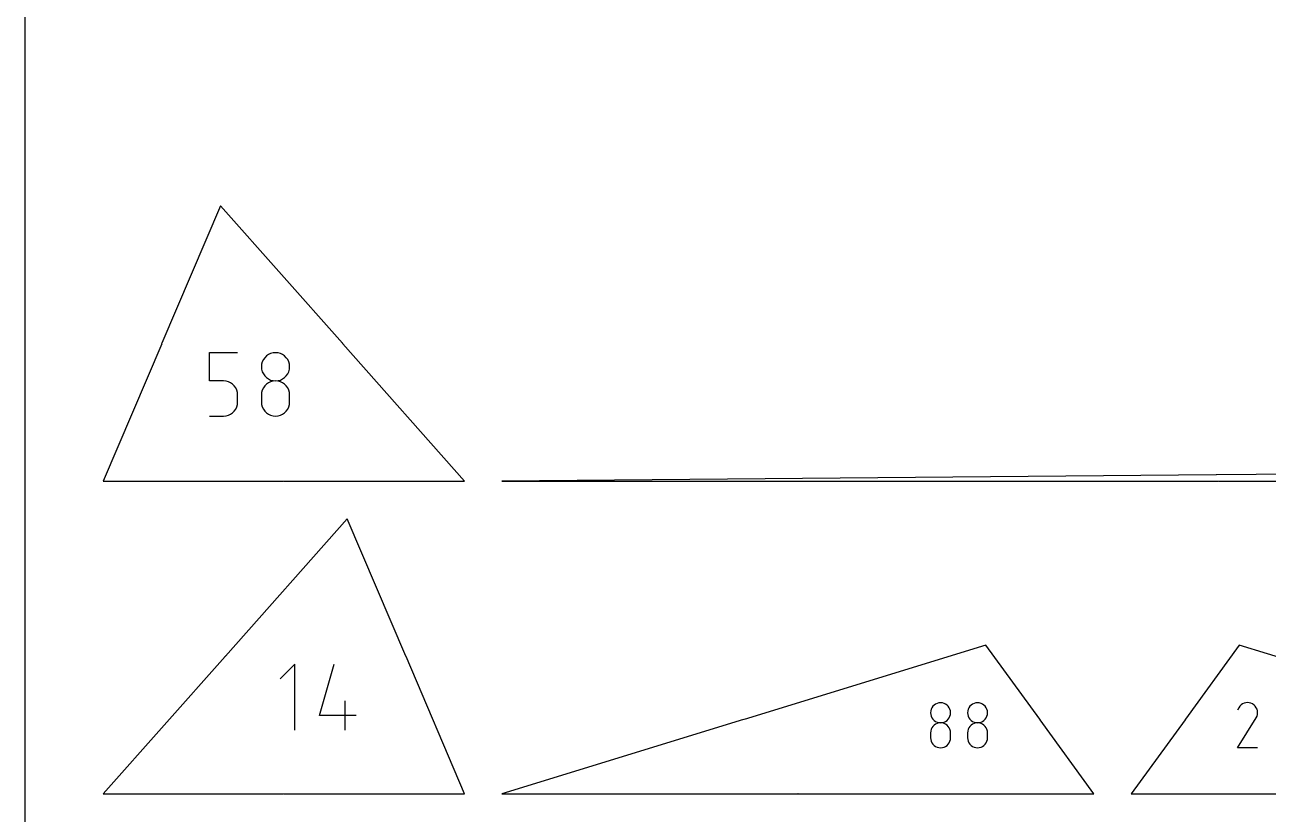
# Model space of a CAD drawing. Extents: x 0 to 200, y 0 to 297.
# Drawn here: x 0 to 105.9, y 81.3 to 148.5 of the extents above; entities that cross this region are included whole.
import ezdxf

# ---------------------------------------------------------------- set-up
doc = ezdxf.new("R2010")
doc.units = 0

msp = doc.modelspace()

# ---------------------------------------------------------------- linework, layer by layer
at = {"layer": 'annotation', "color": 1}
for p, q in [((11.663875, 121.32716), (11.656906, 121.332804)), ((11.660816, 121.341873), (11.660758, 121.341445)), ((11.660758, 121.341445), (11.660776, 121.341021)), ((11.660776, 121.341021), (11.660865, 121.340609)), ((11.660953, 121.342295), (11.660816, 121.341873)), ((11.660865, 121.340609), (11.661022, 121.340219)), ((11.661163, 121.342687), (11.660953, 121.342295)), ((11.660953, 121.342295), (11.660953, 121.342295)), ((11.661022, 121.340219), (11.661243, 121.339861)), ((11.661432, 121.343025), (11.661163, 121.342687)), ((11.661243, 121.339861), (11.661525, 121.339542)), ((11.66175, 121.343307), (11.661432, 121.343025)), ((11.661525, 121.339542), (11.661864, 121.339273)), ((11.662109, 121.343527), (11.66175, 121.343307)), ((11.661864, 121.339273), (11.662256, 121.339063)), ((11.662499, 121.343684), (11.662109, 121.343527)), ((11.662256, 121.339063), (11.66339, 121.338579)), ((11.662911, 121.343772), (11.662499, 121.343684)), ((11.663336, 121.343789), (11.662911, 121.343772)), ((11.667833, 121.330159), (11.663303, 121.33209)), ((11.663764, 121.34373), (11.663336, 121.343789)), ((11.66339, 121.338579), (11.66339, 121.338579)), ((11.66339, 121.338579), (11.663813, 121.338442)), ((11.664187, 121.343593), (11.663764, 121.34373)), ((11.663813, 121.338442), (11.664241, 121.338384)), ((11.666289, 121.332824), (11.663875, 121.32716)), ((11.667589, 121.342143), (11.664187, 121.343593)), ((11.664187, 121.343593), (11.664187, 121.343593)), ((11.664241, 121.338384), (11.664666, 121.338401)), ((11.664666, 121.338401), (11.665078, 121.33849)), ((11.665078, 121.33849), (11.665468, 121.338647)), ((11.665468, 121.338647), (11.665826, 121.338868)), ((11.665826, 121.338868), (11.666145, 121.339149)), ((11.666145, 121.339149), (11.666413, 121.339487)), ((11.666413, 121.339487), (11.666623, 121.339878)), ((11.666623, 121.339878), (11.667589, 121.342143)), ((11.668255, 121.3418), (11.667589, 121.342143)), ((11.668854, 121.341371), (11.668255, 121.3418)), ((11.669379, 121.340868), (11.668854, 121.341371)), ((11.669825, 121.340299), (11.669379, 121.340868)), ((11.670187, 121.339675), (11.669825, 121.340299)), ((11.670457, 121.339004), (11.670187, 121.339675)), ((11.670632, 121.338297), (11.670457, 121.339004)), ((11.670705, 121.337564), (11.670632, 121.338297)), ((11.67067, 121.336813), (11.670705, 121.337564)), ((11.67067, 121.336813), (11.67067, 121.336813)), ((11.671342, 121.334855), (11.673516, 121.339955)), ((27.049365, 121.337076), (27.051143, 121.335072)), ((27.051143, 121.335072), (27.051143, 121.335072)), ((27.051143, 121.335072), (27.051495, 121.334741)), ((27.051495, 121.334741), (27.051889, 121.334485)), ((27.051889, 121.334485), (27.052314, 121.334305)), ((27.052314, 121.334305), (27.05276, 121.3342)), ((27.05276, 121.3342), (27.053216, 121.334173)), ((27.053216, 121.334173), (27.053672, 121.334224)), ((27.053672, 121.334224), (27.054116, 121.334353)), ((27.054116, 121.334353), (27.054538, 121.334561)), ((27.054371, 121.341517), (27.058389, 121.345083)), ((27.056149, 121.339513), (27.054371, 121.341517)), ((27.054538, 121.334561), (27.054928, 121.334848)), ((27.054573, 121.328934), (27.058577, 121.324422)), ((27.054928, 121.334848), (27.055926, 121.335734)), ((27.055926, 121.335734), (27.056257, 121.336086)), ((27.055926, 121.335734), (27.055926, 121.335734)), ((27.056436, 121.339125), (27.056149, 121.339513)), ((27.056257, 121.336086), (27.056514, 121.33648)), ((27.056644, 121.338704), (27.056436, 121.339125)), ((27.056514, 121.33648), (27.056694, 121.336905)), ((27.056773, 121.33826), (27.056644, 121.338704)), ((27.056694, 121.336905), (27.056797, 121.33735)), ((27.056824, 121.337806), (27.056773, 121.33826)), ((27.056797, 121.33735), (27.056824, 121.337806)), ((27.057057, 121.329845), (27.057029, 121.329389)), ((27.057029, 121.329389), (27.057079, 121.328934)), ((27.057161, 121.330292), (27.057057, 121.329845)), ((27.057079, 121.328934), (27.057208, 121.32849)), ((27.057342, 121.330717), (27.057161, 121.330292)), ((27.057208, 121.32849), (27.057415, 121.328068)), ((27.057598, 121.331112), (27.057342, 121.330717)), ((27.057415, 121.328068), (27.057702, 121.32768)), ((27.05793, 121.331464), (27.057598, 121.331112)), ((27.057702, 121.32768), (27.057702, 121.32768)), ((27.057702, 121.32768), (27.058054, 121.327348)), ((27.060929, 121.334125), (27.05793, 121.331464)), ((27.05793, 121.331464), (27.05793, 121.331464)), ((27.058054, 121.327348), (27.058448, 121.327092)), ((27.058389, 121.345083), (27.061945, 121.341075)), ((27.058448, 121.327092), (27.058874, 121.326911)), ((27.058874, 121.326911), (27.05932, 121.326807)), ((27.05932, 121.326807), (27.059776, 121.326781)), ((27.059776, 121.326781), (27.060231, 121.326831)), ((27.060231, 121.326831), (27.060675, 121.326961)), ((27.060675, 121.326961), (27.061097, 121.327169)), ((27.061579, 121.334622), (27.060929, 121.334125)), ((27.062707, 121.332121), (27.060929, 121.334125)), ((27.061097, 121.327169), (27.061486, 121.327456)), ((27.061486, 121.327456), (27.062484, 121.328342)), ((27.06228, 121.335013), (27.061579, 121.334622)), ((27.06302, 121.335296), (27.06228, 121.335013)), ((27.062484, 121.328342), (27.062816, 121.328694)), ((27.062484, 121.328342), (27.062484, 121.328342)), ((27.062995, 121.331732), (27.062707, 121.332121)), ((27.062816, 121.328694), (27.063072, 121.329088)), ((27.063203, 121.331311), (27.062995, 121.331732)), ((27.063788, 121.33547), (27.06302, 121.335296)), ((27.063072, 121.329088), (27.063253, 121.329512)), ((27.063332, 121.330868), (27.063203, 121.331311)), ((27.063253, 121.329512), (27.063357, 121.329958)), ((27.063383, 121.330413), (27.063332, 121.330868)), ((27.063357, 121.329958), (27.063383, 121.330413)), ((27.064572, 121.335535), (27.063788, 121.33547)), ((27.065359, 121.33549), (27.064572, 121.335535)), ((27.066137, 121.335333), (27.065359, 121.33549)), ((27.066894, 121.335064), (27.066137, 121.335333)), ((27.067619, 121.334681), (27.066894, 121.335064)), ((27.067619, 121.334681), (27.067619, 121.334681)), ((15.717363, 118.149614), (15.717363, 120.55868)), ((15.717363, 120.55868), (18.119983, 120.55868)), ((20.223918, 119.77023), (20.168042, 119.567557)), ((20.312871, 119.957032), (20.223918, 119.77023)), ((20.431485, 120.124526), (20.312871, 119.957032)), ((20.576347, 120.269274), (20.431485, 120.124526)), ((20.744042, 120.387839), (20.576347, 120.269274)), ((20.931153, 120.476784), (20.744042, 120.387839)), ((21.134267, 120.532671), (20.931153, 120.476784)), ((21.349968, 120.552064), (21.134267, 120.532671)), ((21.565669, 120.532671), (21.349968, 120.552064)), ((21.349968, 120.552064), (21.349968, 120.552064)), ((21.768782, 120.476784), (21.565669, 120.532671)), ((21.955894, 120.387839), (21.768782, 120.476784)), ((22.123588, 120.269274), (21.955894, 120.387839)), ((22.26845, 120.124526), (22.123588, 120.269274)), ((22.387065, 119.957032), (22.26845, 120.124526)), ((22.476018, 119.77023), (22.387065, 119.957032)), ((22.531894, 119.567557), (22.476018, 119.77023)), ((20.168042, 119.567557), (20.148657, 119.352451)), ((20.148657, 119.352451), (20.148657, 119.352451)), ((20.148657, 119.352451), (20.168053, 119.136334)), ((20.168053, 119.136334), (20.223957, 118.932874)), ((20.223957, 118.932874), (20.312946, 118.745481)), ((20.312946, 118.745481), (20.431597, 118.577564)), ((22.268338, 118.577564), (22.386989, 118.745481)), ((22.386989, 118.745481), (22.475979, 118.932874)), ((22.475979, 118.932874), (22.531882, 119.136334)), ((22.531882, 119.136334), (22.551278, 119.352451)), ((22.551278, 119.352451), (22.531894, 119.567557)), ((22.551278, 119.352451), (22.551278, 119.352451)), ((16.918673, 118.149614), (15.717363, 118.149614)), ((17.134374, 118.130332), (16.918673, 118.149614)), ((17.337488, 118.074724), (17.134374, 118.130332)), ((17.524599, 117.986142), (17.337488, 118.074724)), ((17.692294, 117.86794), (17.524599, 117.986142)), ((17.837155, 117.723471), (17.692294, 117.86794)), ((17.95577, 117.556089), (17.837155, 117.723471)), ((18.044723, 117.369148), (17.95577, 117.556089)), ((20.312871, 117.553507), (20.223918, 117.366173)), ((20.431485, 117.721382), (20.312871, 117.553507)), ((20.576347, 117.866385), (20.431485, 117.721382)), ((20.431597, 118.577564), (20.576487, 118.432533)), ((20.744042, 117.985105), (20.576347, 117.866385)), ((20.576487, 118.432533), (20.744192, 118.313795)), ((20.931153, 118.07413), (20.744042, 117.985105)), ((20.744192, 118.313795), (20.93129, 118.224762)), ((21.134267, 118.130047), (20.931153, 118.07413)), ((20.93129, 118.224762), (21.134356, 118.168842)), ((21.349968, 118.149444), (21.134267, 118.130047)), ((21.134356, 118.168842), (21.349968, 118.149444)), ((21.349968, 118.149444), (21.565579, 118.168842)), ((21.565669, 118.130058), (21.349968, 118.149444)), ((21.349968, 118.149444), (21.349968, 118.149444)), ((21.349968, 118.149444), (21.349968, 118.149444)), ((21.565579, 118.168842), (21.768646, 118.224762)), ((21.768782, 118.074169), (21.565669, 118.130058)), ((21.768646, 118.224762), (21.955743, 118.313795)), ((21.955894, 117.985181), (21.768782, 118.074169)), ((21.955743, 118.313795), (22.123448, 118.432533)), ((22.123588, 117.866497), (21.955894, 117.985181)), ((22.123448, 118.432533), (22.268338, 118.577564)), ((22.26845, 117.721521), (22.123588, 117.866497)), ((22.387065, 117.553658), (22.26845, 117.721521)), ((22.476018, 117.36631), (22.387065, 117.553658)), ((18.100599, 117.166), (18.044723, 117.369148)), ((18.119983, 116.95), (18.100599, 117.166)), ((18.119983, 116.35155), (18.119983, 116.95)), ((18.119983, 116.95), (18.119983, 116.95)), ((20.168042, 117.162793), (20.148657, 116.946777)), ((20.148657, 116.946777), (20.148657, 116.348327)), ((20.223918, 117.366173), (20.168042, 117.162793)), ((22.531894, 117.162882), (22.476018, 117.36631)), ((22.551278, 116.946777), (22.531894, 117.162882)), ((22.551278, 116.348327), (22.551278, 116.946777)), ((22.551278, 116.946777), (22.551278, 116.946777)), ((17.524449, 115.313146), (17.692154, 115.43183)), ((17.692154, 115.43183), (17.837044, 115.576805)), ((17.837044, 115.576805), (17.955695, 115.744669)), ((17.955695, 115.744669), (18.044684, 115.932017)), ((18.044684, 115.932017), (18.100588, 116.135445)), ((18.100588, 116.135445), (18.119983, 116.35155)), ((20.148657, 116.348327), (20.148657, 116.348327)), ((20.148657, 116.348327), (20.168053, 116.132327)), ((20.168053, 116.132327), (20.223957, 115.929179)), ((20.223957, 115.929179), (20.312946, 115.742237)), ((20.312946, 115.742237), (20.431597, 115.574856)), ((20.431597, 115.574856), (20.576487, 115.430387)), ((20.576487, 115.430387), (20.744192, 115.312185)), ((21.955743, 115.312185), (22.123448, 115.430387)), ((22.123448, 115.430387), (22.268338, 115.574856)), ((22.268338, 115.574856), (22.386989, 115.742237)), ((22.386989, 115.742237), (22.475979, 115.929179)), ((22.475979, 115.929179), (22.531882, 116.132327)), ((22.531882, 116.132327), (22.551278, 116.348327)), ((15.717363, 115.148883), (16.918673, 115.148883)), ((16.918673, 115.148883), (17.134285, 115.168269)), ((16.918673, 115.148883), (16.918673, 115.148883)), ((17.134285, 115.168269), (17.337351, 115.224158)), ((17.337351, 115.224158), (17.524449, 115.313146)), ((20.744192, 115.312185), (20.93129, 115.223603)), ((20.93129, 115.223603), (21.134356, 115.167994)), ((21.134356, 115.167994), (21.349968, 115.148713)), ((21.349968, 115.148713), (21.565579, 115.167994)), ((21.349968, 115.148713), (21.349968, 115.148713)), ((21.565579, 115.167994), (21.768646, 115.223603)), ((21.768646, 115.223603), (21.955743, 115.312185)), ((101.477619, 110.166586), (101.472249, 110.166538)), ((101.477667, 110.161208), (101.474982, 110.161184)), ((101.475042, 110.154485), (101.477619, 110.166586)), ((101.482304, 110.162319), (101.482198, 110.161162)), ((101.482198, 110.161162), (101.482209, 110.16)), ((101.482209, 110.16), (101.482335, 110.158844)), ((101.482525, 110.163464), (101.482304, 110.162319)), ((101.482335, 110.158844), (101.482576, 110.157702)), ((101.482862, 110.164588), (101.482525, 110.163464)), ((101.482576, 110.157702), (101.482934, 110.156583)), ((101.483315, 110.165681), (101.482862, 110.164588)), ((101.482934, 110.156583), (101.483406, 110.155496)), ((101.483469, 110.165941), (101.483315, 110.165681)), ((101.483315, 110.165681), (101.483315, 110.165681)), ((101.483406, 110.155496), (101.483406, 110.155496)), ((101.483406, 110.155496), (101.483466, 110.155387)), ((101.483466, 110.155387), (101.483534, 110.155283)), ((101.483661, 110.166164), (101.483469, 110.165941)), ((101.483534, 110.155283), (101.483609, 110.155184)), ((101.483609, 110.155184), (101.48369, 110.155091)), ((101.483886, 110.166346), (101.483661, 110.166164)), ((101.48369, 110.155091), (101.483779, 110.155005)), ((101.483779, 110.155005), (101.483874, 110.154925)), ((101.483874, 110.154925), (101.483975, 110.154851)), ((101.484136, 110.166486), (101.483886, 110.166346)), ((101.483975, 110.154851), (101.484082, 110.154785)), ((101.484082, 110.154785), (101.484195, 110.154726)), ((101.484406, 110.166582), (101.484136, 110.166486)), ((101.484195, 110.154726), (101.484195, 110.154726)), ((101.484195, 110.154726), (101.484477, 110.154624)), ((101.484689, 110.166631), (101.484406, 110.166582)), ((101.484477, 110.154624), (101.484765, 110.154574)), ((101.484979, 110.166631), (101.484689, 110.166631)), ((101.484765, 110.154574), (101.485053, 110.154575)), ((101.485269, 110.166579), (101.484979, 110.166631)), ((101.485053, 110.154575), (101.485336, 110.154625)), ((101.485553, 110.166475), (101.485269, 110.166579)), ((101.485336, 110.154625), (101.485605, 110.154721)), ((101.485662, 110.166419), (101.485553, 110.166475)), ((101.485553, 110.166475), (101.485553, 110.166475)), ((101.485605, 110.154721), (101.485856, 110.154861)), ((101.485766, 110.166354), (101.485662, 110.166419)), ((101.485866, 110.166282), (101.485766, 110.166354)), ((101.485856, 110.154861), (101.48608, 110.155043)), ((101.485961, 110.166202), (101.485866, 110.166282)), ((101.486049, 110.166115), (101.485961, 110.166202)), ((101.486131, 110.166022), (101.486049, 110.166115)), ((101.48608, 110.155043), (101.486272, 110.155265)), ((101.486207, 110.165923), (101.486131, 110.166022)), ((101.486275, 110.165818), (101.486207, 110.165923)), ((101.486272, 110.155265), (101.486426, 110.155524)), ((101.486335, 110.165708), (101.486275, 110.165818)), ((101.48681, 110.164622), (101.486335, 110.165708)), ((101.486335, 110.165708), (101.486335, 110.165708)), ((101.486426, 110.155524), (101.486881, 110.156617)), ((101.486426, 110.155524), (101.486426, 110.155524)), ((101.487169, 110.163503), (101.48681, 110.164622)), ((101.486881, 110.156617), (101.48722, 110.157741)), ((101.487412, 110.162361), (101.487169, 110.163503)), ((101.48722, 110.157741), (101.487443, 110.158886)), ((101.487538, 110.161205), (101.487412, 110.162361)), ((101.487443, 110.158886), (101.487549, 110.160043)), ((101.487549, 110.160043), (101.487538, 110.161205)), ((22.054786, 109.618987), (22.06094, 109.618987)), ((22.056631, 109.621451), (22.056631, 109.616528)), ((22.06094, 109.618987), (22.058482, 109.610367)), ((22.067561, 109.621451), (22.065097, 109.610367)), ((22.065097, 109.615303), (22.067561, 109.615303)), ((22.065097, 109.610367), (22.070026, 109.610367)), ((101.687924, 109.617658), (101.687808, 109.616501)), ((101.687808, 109.616501), (101.687808, 109.61534)), ((101.687808, 109.61534), (101.687924, 109.614183)), ((101.688157, 109.618801), (101.687924, 109.617658)), ((101.687924, 109.614183), (101.688157, 109.613039)), ((101.688506, 109.619922), (101.688157, 109.618801)), ((101.688157, 109.613039), (101.688506, 109.611917)), ((101.688971, 109.621011), (101.688506, 109.619922)), ((101.688506, 109.611917), (101.688971, 109.610826)), ((101.689127, 109.621268), (101.688971, 109.621011)), ((101.688971, 109.621011), (101.688971, 109.621011)), ((101.688971, 109.610826), (101.688971, 109.610826)), ((101.688971, 109.610826), (101.68903, 109.610716)), ((101.68903, 109.610716), (101.689097, 109.61061)), ((101.689097, 109.61061), (101.689172, 109.61051)), ((101.689321, 109.621489), (101.689127, 109.621268)), ((101.689172, 109.61051), (101.689253, 109.610416)), ((101.689253, 109.610416), (101.689341, 109.610329)), ((101.689547, 109.621668), (101.689321, 109.621489)), ((101.689341, 109.610329), (101.689435, 109.610248)), ((101.689435, 109.610248), (101.689534, 109.610175)), ((101.689534, 109.610175), (101.689638, 109.610109)), ((101.689799, 109.621806), (101.689547, 109.621668)), ((101.689638, 109.610109), (101.689746, 109.610052)), ((101.689746, 109.610052), (101.689746, 109.610052)), ((101.689746, 109.610052), (101.690029, 109.609945)), ((101.690069, 109.6219), (101.689799, 109.621806)), ((101.690029, 109.609945), (101.690318, 109.609891)), ((101.690352, 109.621947), (101.690069, 109.6219)), ((101.690318, 109.609891), (101.690608, 109.609889)), ((101.690641, 109.621945), (101.690352, 109.621947)), ((101.690608, 109.609889), (101.690892, 109.609935)), ((101.690928, 109.621893), (101.690641, 109.621945)), ((101.690892, 109.609935), (101.691163, 109.610028)), ((101.691209, 109.621788), (101.690928, 109.621893)), ((101.691163, 109.610028), (101.691414, 109.610166)), ((101.691209, 109.621788), (101.691209, 109.621788)), ((101.691321, 109.621729), (101.691209, 109.621788)), ((101.691428, 109.621661), (101.691321, 109.621729)), ((101.691414, 109.610166), (101.691641, 109.610346)), ((101.691528, 109.621587), (101.691428, 109.621661)), ((101.691623, 109.621506), (101.691528, 109.621587)), ((101.69171, 109.621419), (101.691623, 109.621506)), ((101.691641, 109.610346), (101.691835, 109.610567)), ((101.691791, 109.621325), (101.69171, 109.621419)), ((101.691865, 109.621226), (101.691791, 109.621325)), ((101.691835, 109.610567), (101.691991, 109.610827)), ((101.691932, 109.621121), (101.691865, 109.621226)), ((101.691991, 109.621011), (101.691932, 109.621121)), ((101.692454, 109.61992), (101.691991, 109.621011)), ((101.691991, 109.621011), (101.691991, 109.621011)), ((101.691991, 109.610827), (101.692454, 109.611915)), ((101.691991, 109.610827), (101.691991, 109.610827)), ((101.692801, 109.618798), (101.692454, 109.61992)), ((101.692454, 109.611915), (101.692801, 109.613036)), ((101.693032, 109.617654), (101.692801, 109.618798)), ((101.692801, 109.613036), (101.693032, 109.614178)), ((101.693148, 109.616497), (101.693032, 109.617654)), ((101.693032, 109.614178), (101.693148, 109.615335)), ((101.693148, 109.615335), (101.693148, 109.616497)), ((101.700364, 109.621948), (101.697679, 109.60987)), ((101.697679, 109.615248), (101.700364, 109.615248)), ((101.697679, 109.60987), (101.703049, 109.60987)), ((17.059873, 94.698356), (17.056316, 94.694347)), ((17.067111, 94.688352), (17.059873, 94.698356)), ((17.063888, 94.694794), (17.06211, 94.692789)), ((17.06643, 94.705746), (17.062873, 94.701737)), ((17.073668, 94.695742), (17.06643, 94.705746)), ((17.070445, 94.702184), (17.068667, 94.70018)), ((32.452383, 94.697198), (32.465842, 94.702936)), ((32.457083, 94.686172), (32.454535, 94.69215)), ((32.454535, 94.69215), (32.465782, 94.690417)), ((32.465842, 94.702936), (32.461573, 94.704652)), ((32.466668, 94.696849), (32.465748, 94.696921)), ((32.465782, 94.690417), (32.465782, 94.690417)), ((32.465782, 94.690417), (32.465793, 94.690414)), ((32.465793, 94.690414), (32.465804, 94.690412)), ((32.465804, 94.690412), (32.465815, 94.690409)), ((32.465815, 94.690409), (32.465826, 94.690407)), ((32.465826, 94.690407), (32.465837, 94.690405)), ((32.465837, 94.690405), (32.465849, 94.690403)), ((32.465849, 94.690403), (32.465861, 94.690401)), ((32.465861, 94.690401), (32.465873, 94.6904)), ((32.465873, 94.6904), (32.465886, 94.690399)), ((32.465886, 94.690399), (32.465886, 94.690399)), ((32.465886, 94.690399), (32.466473, 94.69038)), ((32.466473, 94.69038), (32.467038, 94.690463)), ((32.467243, 94.696726), (32.466668, 94.696849)), ((32.467038, 94.690463), (32.467569, 94.690641)), ((32.467771, 94.69651), (32.467243, 94.696726)), ((32.467569, 94.690641), (32.468058, 94.690904)), ((32.468245, 94.69621), (32.467771, 94.69651)), ((32.468058, 94.690904), (32.468495, 94.691246)), ((32.468656, 94.695837), (32.468245, 94.69621)), ((32.468495, 94.691246), (32.468868, 94.691657)), ((32.468998, 94.695401), (32.468656, 94.695837)), ((32.468868, 94.691657), (32.469169, 94.692131)), ((32.469262, 94.694912), (32.468998, 94.695401)), ((32.469169, 94.692131), (32.469387, 94.692657)), ((32.469441, 94.694381), (32.469262, 94.694912)), ((32.469387, 94.692657), (32.469511, 94.693229)), ((32.469527, 94.693816), (32.469441, 94.694381)), ((32.469511, 94.693229), (32.469527, 94.693816)), ((32.469511, 94.693229), (32.469511, 94.693229)), ((23.003252, 94.019896), (21.755886, 92.772178)), ((23.003252, 88.409037), (23.003252, 94.019896)), ((25.107148, 89.656403), (26.351347, 94.019896)), ((27.288719, 88.409037), (27.288719, 90.900954)), ((77.151412, 90.046555), (77.137641, 89.893736)), ((77.191108, 90.19054), (77.151412, 90.046555)), ((77.254303, 90.32325), (77.191108, 90.19054)), ((77.338571, 90.442243), (77.254303, 90.32325)), ((77.441485, 90.545077), (77.338571, 90.442243)), ((77.560621, 90.629309), (77.441485, 90.545077)), ((77.69355, 90.692498), (77.560621, 90.629309)), ((77.837849, 90.732203), (77.69355, 90.692498)), ((77.99109, 90.74598), (77.837849, 90.732203)), ((78.144331, 90.732203), (77.99109, 90.74598)), ((77.99109, 90.74598), (77.99109, 90.74598)), ((78.288629, 90.692498), (78.144331, 90.732203)), ((78.421559, 90.629309), (78.288629, 90.692498)), ((78.540694, 90.545077), (78.421559, 90.629309)), ((78.643609, 90.442243), (78.540694, 90.545077)), ((78.727877, 90.32325), (78.643609, 90.442243)), ((78.791072, 90.19054), (78.727877, 90.32325)), ((78.830768, 90.046555), (78.791072, 90.19054)), ((78.844539, 89.893736), (78.830768, 90.046555)), ((80.299544, 90.046555), (80.285773, 89.893736)), ((80.339241, 90.19054), (80.299544, 90.046555)), ((80.402435, 90.32325), (80.339241, 90.19054)), ((80.486703, 90.442243), (80.402435, 90.32325)), ((80.589618, 90.545077), (80.486703, 90.442243)), ((80.708753, 90.629309), (80.589618, 90.545077)), ((80.841683, 90.692498), (80.708753, 90.629309)), ((80.985981, 90.732203), (80.841683, 90.692498)), ((81.139222, 90.74598), (80.985981, 90.732203)), ((81.292463, 90.732203), (81.139222, 90.74598)), ((81.139222, 90.74598), (81.139222, 90.74598)), ((81.436762, 90.692498), (81.292463, 90.732203)), ((81.569691, 90.629309), (81.436762, 90.692498)), ((81.688827, 90.545077), (81.569691, 90.629309)), ((81.791741, 90.442243), (81.688827, 90.545077)), ((81.876009, 90.32325), (81.791741, 90.442243)), ((81.939204, 90.19054), (81.876009, 90.32325)), ((81.9789, 90.046555), (81.939204, 90.19054)), ((81.992671, 89.893736), (81.9789, 90.046555)), ((103.400331, 90.324145), (103.28819, 90.109029)), ((103.489323, 90.450338), (103.400331, 90.324145)), ((103.596094, 90.555679), (103.489323, 90.450338)), ((103.717396, 90.639326), (103.596094, 90.555679)), ((103.849982, 90.700434), (103.717396, 90.639326)), ((103.990605, 90.738161), (103.849982, 90.700434)), ((104.136017, 90.751663), (103.990605, 90.738161)), ((104.282972, 90.740095), (104.136017, 90.751663)), ((104.428222, 90.702615), (104.282972, 90.740095)), ((104.568519, 90.638379), (104.428222, 90.702615)), ((104.694, 90.549275), (104.568519, 90.638379)), ((104.568519, 90.638379), (104.568519, 90.638379)), ((104.798915, 90.442352), (104.694, 90.549275)), ((104.882333, 90.320885), (104.798915, 90.442352)), ((104.94332, 90.188152), (104.882333, 90.320885)), ((104.980942, 90.04743), (104.94332, 90.188152)), ((104.994268, 89.901996), (104.980942, 90.04743)), ((28.222571, 89.656403), (25.107148, 89.656403)), ((61.229091, 89.316842), (61.229024, 89.316386)), ((61.229024, 89.316386), (61.229038, 89.315917)), ((61.229038, 89.315917), (61.229137, 89.315446)), ((61.229234, 89.317277), (61.229091, 89.316842)), ((61.229137, 89.315446), (61.229137, 89.315446)), ((61.229137, 89.315446), (61.22932, 89.314998)), ((61.229448, 89.317681), (61.229234, 89.317277)), ((61.22932, 89.314998), (61.229573, 89.314601)), ((61.229728, 89.318043), (61.229448, 89.317681)), ((61.229573, 89.314601), (61.229885, 89.31426)), ((61.230068, 89.318355), (61.229728, 89.318043)), ((61.229885, 89.31426), (61.230248, 89.31398)), ((61.230464, 89.318608), (61.230068, 89.318355)), ((61.230248, 89.31398), (61.230652, 89.313766)), ((61.230911, 89.318791), (61.230464, 89.318608)), ((61.230667, 89.311719), (61.2306, 89.311262)), ((61.2306, 89.311262), (61.230614, 89.310791)), ((61.230614, 89.310791), (61.230715, 89.310318)), ((61.230652, 89.313766), (61.231088, 89.313622)), ((61.23081, 89.312155), (61.230667, 89.311719)), ((61.230715, 89.310318), (61.231107, 89.309043)), ((61.231023, 89.312559), (61.23081, 89.312155)), ((61.231384, 89.318891), (61.230911, 89.318791)), ((61.230911, 89.318791), (61.230911, 89.318791)), ((61.231303, 89.312922), (61.231023, 89.312559)), ((61.231088, 89.313622), (61.231545, 89.313555)), ((61.231107, 89.309043), (61.231107, 89.309043)), ((61.231107, 89.309043), (61.23129, 89.308595)), ((61.23129, 89.308595), (61.231542, 89.308199)), ((61.231643, 89.313234), (61.231303, 89.312922)), ((61.231854, 89.318905), (61.231384, 89.318891)), ((61.231542, 89.308199), (61.231854, 89.307858)), ((61.231545, 89.313555), (61.232014, 89.313569)), ((61.23204, 89.313487), (61.231643, 89.313234)), ((61.232311, 89.318838), (61.231854, 89.318905)), ((61.231854, 89.307858), (61.232217, 89.307579)), ((61.232014, 89.313569), (61.232487, 89.313669)), ((61.232487, 89.313669), (61.23204, 89.313487)), ((61.232217, 89.307579), (61.232621, 89.307367)), ((61.232746, 89.318695), (61.232311, 89.318838)), ((61.232487, 89.313669), (61.232934, 89.313852)), ((61.232959, 89.313769), (61.232487, 89.313669)), ((61.232487, 89.313669), (61.232487, 89.313669)), ((61.232487, 89.313669), (61.232487, 89.313669)), ((61.232621, 89.307367), (61.233056, 89.307225)), ((61.233149, 89.318481), (61.232746, 89.318695)), ((61.232934, 89.313852), (61.23333, 89.314104)), ((61.233429, 89.313783), (61.232959, 89.313769)), ((61.233056, 89.307225), (61.233513, 89.307158)), ((61.233512, 89.318202), (61.233149, 89.318481)), ((61.23333, 89.314104), (61.23367, 89.314417)), ((61.233886, 89.313716), (61.233429, 89.313783)), ((61.233824, 89.317862), (61.233512, 89.318202)), ((61.233513, 89.307158), (61.233982, 89.307173)), ((61.23367, 89.314417), (61.23395, 89.31478)), ((61.234076, 89.317467), (61.233824, 89.317862)), ((61.234321, 89.313573), (61.233886, 89.313716)), ((61.23395, 89.31478), (61.234163, 89.315184)), ((61.233982, 89.307173), (61.234454, 89.307273)), ((61.234259, 89.317021), (61.234076, 89.317467)), ((61.234163, 89.315184), (61.234306, 89.31562)), ((61.234259, 89.317021), (61.234259, 89.317021)), ((61.234359, 89.316548), (61.234259, 89.317021)), ((61.234306, 89.31562), (61.234373, 89.316077)), ((61.234725, 89.313359), (61.234321, 89.313573)), ((61.234373, 89.316077), (61.234359, 89.316548)), ((61.234454, 89.307273), (61.234901, 89.307456)), ((61.234454, 89.307273), (61.234454, 89.307273)), ((61.235088, 89.313079), (61.234725, 89.313359)), ((61.234901, 89.307456), (61.235297, 89.307707)), ((61.2354, 89.312738), (61.235088, 89.313079)), ((61.235297, 89.307707), (61.235638, 89.308019)), ((61.235653, 89.312341), (61.2354, 89.312738)), ((61.235638, 89.308019), (61.235918, 89.308381)), ((61.235836, 89.311893), (61.235653, 89.312341)), ((61.236228, 89.310618), (61.235836, 89.311893)), ((61.235836, 89.311893), (61.235836, 89.311893)), ((61.235918, 89.308381), (61.236132, 89.308784)), ((61.236132, 89.308784), (61.236275, 89.309218)), ((61.236328, 89.310145), (61.236228, 89.310618)), ((61.236275, 89.309218), (61.236342, 89.309675)), ((61.236342, 89.309675), (61.236328, 89.310145)), ((61.239173, 89.318175), (61.239123, 89.317384)), ((61.239123, 89.317384), (61.239188, 89.316584)), ((61.239332, 89.318947), (61.239173, 89.318175)), ((61.239188, 89.316584), (61.239371, 89.315787)), ((61.239597, 89.319687), (61.239332, 89.318947)), ((61.241932, 89.316575), (61.239371, 89.315787)), ((61.239371, 89.315787), (61.24055, 89.311955)), ((61.239965, 89.320384), (61.239597, 89.319687)), ((61.24043, 89.321027), (61.239965, 89.320384)), ((61.240989, 89.321605), (61.24043, 89.321027)), ((61.24055, 89.311955), (61.24055, 89.311955)), ((61.24055, 89.311955), (61.240733, 89.311507)), ((61.240733, 89.311507), (61.240986, 89.31111)), ((61.240986, 89.31111), (61.241298, 89.310769)), ((61.241638, 89.322105), (61.240989, 89.321605)), ((61.241298, 89.310769), (61.241661, 89.310489)), ((61.241461, 89.307851), (61.247227, 89.309625)), ((61.241638, 89.322105), (61.241638, 89.322105)), ((61.241661, 89.310489), (61.242065, 89.310275)), ((61.242405, 89.316676), (61.241932, 89.316575)), ((61.242065, 89.310275), (61.2425, 89.310132)), ((61.242875, 89.31669), (61.242405, 89.316676)), ((61.2425, 89.310132), (61.242957, 89.310065)), ((61.243332, 89.316624), (61.242875, 89.31669)), ((61.242957, 89.310065), (61.243427, 89.310079)), ((61.243767, 89.316482), (61.243332, 89.316624)), ((61.243427, 89.310079), (61.243899, 89.310179)), ((61.24417, 89.316269), (61.243767, 89.316482)), ((61.243899, 89.310179), (61.244347, 89.310362)), ((61.243899, 89.310179), (61.243899, 89.310179)), ((61.244532, 89.31599), (61.24417, 89.316269)), ((61.244347, 89.310362), (61.244744, 89.310614)), ((61.244844, 89.31565), (61.244532, 89.31599)), ((61.244744, 89.310614), (61.245084, 89.310927)), ((61.245096, 89.315253), (61.244844, 89.31565)), ((61.245084, 89.310927), (61.245364, 89.31129)), ((61.245279, 89.314806), (61.245096, 89.315253)), ((61.245671, 89.31353), (61.245279, 89.314806)), ((61.245279, 89.314806), (61.245279, 89.314806)), ((61.245364, 89.31129), (61.245577, 89.311694)), ((61.245577, 89.311694), (61.24572, 89.312129)), ((61.245772, 89.313057), (61.245671, 89.31353)), ((61.24572, 89.312129), (61.245786, 89.312587)), ((61.245786, 89.312587), (61.245772, 89.313057)), ((77.137641, 89.893736), (77.137641, 89.893736)), ((77.137641, 89.893736), (77.15142, 89.7402)), ((77.15142, 89.7402), (77.191136, 89.595656)), ((77.191136, 89.595656), (77.254357, 89.462526)), ((77.254357, 89.462526), (77.33865, 89.343233)), ((77.33865, 89.343233), (77.441585, 89.240197)), ((77.441585, 89.240197), (77.560728, 89.155843)), ((77.69355, 88.985577), (77.560621, 88.922331)), ((77.560728, 89.155843), (77.693648, 89.09259)), ((77.837849, 89.025302), (77.69355, 88.985577)), ((77.693648, 89.09259), (77.837912, 89.052863)), ((77.99109, 89.039082), (77.837849, 89.025302)), ((77.837912, 89.052863), (77.99109, 89.039082)), ((77.99109, 89.039082), (78.144267, 89.052863)), ((78.144331, 89.02531), (77.99109, 89.039082)), ((77.99109, 89.039082), (77.99109, 89.039082)), ((77.99109, 89.039082), (77.99109, 89.039082)), ((78.144267, 89.052863), (78.288532, 89.09259)), ((78.288629, 88.985604), (78.144331, 89.02531)), ((78.288532, 89.09259), (78.421452, 89.155843)), ((78.421559, 88.922384), (78.288629, 88.985604)), ((78.421452, 89.155843), (78.540595, 89.240197)), ((78.540595, 89.240197), (78.643529, 89.343233)), ((78.643529, 89.343233), (78.727823, 89.462526)), ((78.727823, 89.462526), (78.791044, 89.595656)), ((78.791044, 89.595656), (78.83076, 89.7402)), ((78.83076, 89.7402), (78.844539, 89.893736)), ((78.844539, 89.893736), (78.844539, 89.893736)), ((80.285773, 89.893736), (80.285773, 89.893736)), ((80.285773, 89.893736), (80.299552, 89.7402)), ((80.299552, 89.7402), (80.339268, 89.595656)), ((80.339268, 89.595656), (80.402489, 89.462526)), ((80.402489, 89.462526), (80.486783, 89.343233)), ((80.486783, 89.343233), (80.589717, 89.240197)), ((80.589717, 89.240197), (80.70886, 89.155843)), ((80.841683, 88.985577), (80.708753, 88.922331)), ((80.70886, 89.155843), (80.84178, 89.09259)), ((80.985981, 89.025302), (80.841683, 88.985577)), ((80.84178, 89.09259), (80.986045, 89.052863)), ((81.139222, 89.039082), (80.985981, 89.025302)), ((80.986045, 89.052863), (81.139222, 89.039082)), ((81.139222, 89.039082), (81.2924, 89.052863)), ((81.292463, 89.02531), (81.139222, 89.039082)), ((81.139222, 89.039082), (81.139222, 89.039082)), ((81.139222, 89.039082), (81.139222, 89.039082)), ((81.2924, 89.052863), (81.436664, 89.09259)), ((81.436762, 88.985604), (81.292463, 89.02531)), ((81.436664, 89.09259), (81.569584, 89.155843)), ((81.569691, 88.922384), (81.436762, 88.985604)), ((81.569584, 89.155843), (81.688727, 89.240197)), ((81.688727, 89.240197), (81.791662, 89.343233)), ((81.791662, 89.343233), (81.875955, 89.462526)), ((81.875955, 89.462526), (81.939176, 89.595656)), ((81.939176, 89.595656), (81.978892, 89.7402)), ((81.978892, 89.7402), (81.992671, 89.893736)), ((81.992671, 89.893736), (81.992671, 89.893736)), ((86.437396, 89.317113), (86.438971, 89.314946)), ((86.438971, 89.314946), (86.438971, 89.314946)), ((86.438971, 89.314946), (86.439288, 89.314582)), ((86.439288, 89.314582), (86.439655, 89.314289)), ((86.439655, 89.314289), (86.440061, 89.314068)), ((86.440061, 89.314068), (86.440495, 89.313921)), ((86.440495, 89.313921), (86.440947, 89.31385)), ((86.440947, 89.31385), (86.441405, 89.313855)), ((86.441405, 89.313855), (86.44186, 89.31394)), ((86.44186, 89.31394), (86.4423, 89.314106)), ((86.4423, 89.314106), (86.442715, 89.314355)), ((86.442715, 89.314355), (86.443795, 89.315139)), ((86.44281, 89.321046), (86.447157, 89.324204)), ((86.444385, 89.318879), (86.44281, 89.321046)), ((86.443204, 89.309118), (86.444779, 89.306951)), ((86.443795, 89.315139), (86.444159, 89.315457)), ((86.443795, 89.315139), (86.443795, 89.315139)), ((86.444159, 89.315457), (86.444452, 89.315824)), ((86.444633, 89.318464), (86.444385, 89.318879)), ((86.444452, 89.315824), (86.444673, 89.31623)), ((86.444799, 89.318025), (86.444633, 89.318464)), ((86.444673, 89.31623), (86.44482, 89.316663)), ((86.444779, 89.306951), (86.444779, 89.306951)), ((86.444779, 89.306951), (86.445096, 89.306587)), ((86.444884, 89.317571), (86.444799, 89.318025)), ((86.44482, 89.316663), (86.44489, 89.317114)), ((86.44489, 89.317114), (86.444884, 89.317571)), ((86.445096, 89.306587), (86.445463, 89.306294)), ((86.445463, 89.306294), (86.445869, 89.306073)), ((86.445869, 89.306073), (86.446303, 89.305926)), ((86.446303, 89.305926), (86.446755, 89.305855)), ((86.446755, 89.305855), (86.447213, 89.30586)), ((86.447157, 89.324204), (86.450306, 89.319869)), ((86.447213, 89.30586), (86.447668, 89.305946)), ((86.447668, 89.305946), (86.448108, 89.306111)), ((86.448108, 89.306111), (86.448523, 89.30636)), ((86.448523, 89.30636), (86.449603, 89.307144)), ((86.448618, 89.313051), (86.452965, 89.316209)), ((86.450193, 89.310884), (86.448618, 89.313051)), ((86.449603, 89.307144), (86.449967, 89.307462)), ((86.449603, 89.307144), (86.449603, 89.307144)), ((86.449967, 89.307462), (86.450261, 89.307829)), ((86.450441, 89.310469), (86.450193, 89.310884)), ((86.450261, 89.307829), (86.450481, 89.308235)), ((86.450607, 89.31003), (86.450441, 89.310469)), ((86.450481, 89.308235), (86.450628, 89.308668)), ((86.450692, 89.309576), (86.450607, 89.31003)), ((86.450628, 89.308668), (86.450699, 89.309119)), ((86.450699, 89.309119), (86.450692, 89.309576)), ((86.452965, 89.316209), (86.456114, 89.311874)), ((98.833735, 89.306584), (98.821896, 89.315185)), ((98.821896, 89.315185), (98.822616, 89.310641)), ((98.826441, 89.320656), (98.826434, 89.3201)), ((98.826434, 89.3201), (98.82652, 89.319553)), ((98.826544, 89.321207), (98.826441, 89.320656)), ((98.82652, 89.319553), (98.826698, 89.319027)), ((98.826745, 89.32174), (98.826544, 89.321207)), ((98.826698, 89.319027), (98.826966, 89.318536)), ((98.827045, 89.322243), (98.826745, 89.32174)), ((98.826966, 89.318536), (98.82732, 89.318091)), ((98.82743, 89.322684), (98.827045, 89.322243)), ((98.827045, 89.322243), (98.827045, 89.322243)), ((98.82732, 89.318091), (98.82776, 89.317707)), ((98.827876, 89.32304), (98.82743, 89.322684)), ((98.82776, 89.317707), (98.82776, 89.317707)), ((98.82776, 89.317707), (98.828264, 89.317406)), ((98.828368, 89.323308), (98.827876, 89.32304)), ((98.828264, 89.317406), (98.828798, 89.317205)), ((98.828894, 89.323487), (98.828368, 89.323308)), ((98.828798, 89.317205), (98.82935, 89.317101)), ((98.829441, 89.323573), (98.828894, 89.323487)), ((98.82935, 89.317101), (98.829906, 89.317094)), ((98.829996, 89.323567), (98.829441, 89.323573)), ((98.829906, 89.317094), (98.830454, 89.317181)), ((98.830546, 89.323464), (98.829996, 89.323567)), ((98.830454, 89.317181), (98.83098, 89.317359)), ((98.831079, 89.323264), (98.830546, 89.323464)), ((98.83098, 89.317359), (98.831473, 89.317627)), ((98.83158, 89.322965), (98.831079, 89.323264)), ((98.831473, 89.317627), (98.831918, 89.317982)), ((98.83158, 89.322965), (98.83158, 89.322965)), ((98.832022, 89.322579), (98.83158, 89.322965)), ((98.831699, 89.316836), (98.831693, 89.31628)), ((98.831693, 89.31628), (98.83178, 89.315733)), ((98.831802, 89.317387), (98.831699, 89.316836)), ((98.83178, 89.315733), (98.831958, 89.315206)), ((98.832003, 89.31792), (98.831802, 89.317387)), ((98.831918, 89.317982), (98.832303, 89.318423)), ((98.831958, 89.315206), (98.832227, 89.314714)), ((98.832303, 89.318423), (98.832003, 89.31792)), ((98.832379, 89.322133), (98.832022, 89.322579)), ((98.832227, 89.314714), (98.832583, 89.314268)), ((98.832303, 89.318423), (98.832603, 89.318926)), ((98.832688, 89.318864), (98.832303, 89.318423)), ((98.832303, 89.318423), (98.832303, 89.318423)), ((98.832303, 89.318423), (98.832303, 89.318423)), ((98.832647, 89.32164), (98.832379, 89.322133)), ((98.832583, 89.314268), (98.833025, 89.313882)), ((98.832603, 89.318926), (98.832804, 89.319459)), ((98.832826, 89.321114), (98.832647, 89.32164)), ((98.833134, 89.31922), (98.832688, 89.318864)), ((98.832804, 89.319459), (98.832907, 89.32001)), ((98.832913, 89.320566), (98.832826, 89.321114)), ((98.832907, 89.32001), (98.832913, 89.320566)), ((98.833025, 89.313882), (98.834335, 89.312931)), ((98.833626, 89.319488), (98.833134, 89.31922)), ((98.834152, 89.319666), (98.833626, 89.319488)), ((98.8347, 89.319753), (98.834152, 89.319666)), ((98.834335, 89.312931), (98.834335, 89.312931)), ((98.834335, 89.312931), (98.834838, 89.31263)), ((98.835256, 89.319746), (98.8347, 89.319753)), ((98.834838, 89.31263), (98.835372, 89.312429)), ((98.835807, 89.319642), (98.835256, 89.319746)), ((98.835372, 89.312429), (98.835922, 89.312327)), ((98.836341, 89.319441), (98.835807, 89.319642)), ((98.835922, 89.312327), (98.836477, 89.31232)), ((98.836845, 89.31914), (98.836341, 89.319441)), ((98.836477, 89.31232), (98.837024, 89.312407)), ((98.838155, 89.318189), (98.836845, 89.31914)), ((98.836845, 89.31914), (98.836845, 89.31914)), ((98.837024, 89.312407), (98.837549, 89.312587)), ((98.837549, 89.312587), (98.838041, 89.312855)), ((98.838041, 89.312855), (98.838485, 89.313211)), ((98.838597, 89.317803), (98.838155, 89.318189)), ((98.838485, 89.313211), (98.83887, 89.313652)), ((98.838952, 89.317357), (98.838597, 89.317803)), ((98.83887, 89.313652), (98.839171, 89.314155)), ((98.83887, 89.313652), (98.83887, 89.313652)), ((98.83922, 89.316866), (98.838952, 89.317357)), ((98.839171, 89.314155), (98.839372, 89.314688)), ((98.839398, 89.31634), (98.83922, 89.316866)), ((98.839372, 89.314688), (98.839475, 89.315238)), ((98.839483, 89.315793), (98.839398, 89.31634)), ((98.839475, 89.315238), (98.839483, 89.315793)), ((103.285779, 86.906158), (104.863942, 89.446798)), ((104.863942, 89.446798), (104.865829, 89.449133)), ((104.863942, 89.446798), (104.863942, 89.446798)), ((104.865829, 89.449133), (104.867638, 89.451487)), ((104.867638, 89.451487), (104.869382, 89.453881)), ((104.869382, 89.453881), (104.871072, 89.456335)), ((104.871072, 89.456335), (104.87272, 89.458868)), ((104.87272, 89.458868), (104.874339, 89.4615)), ((104.874339, 89.4615), (104.87594, 89.464251)), ((104.87594, 89.464251), (104.877535, 89.467142)), ((104.877535, 89.467142), (104.879135, 89.470191)), ((104.879135, 89.470191), (104.944297, 89.610099)), ((104.879135, 89.470191), (104.879135, 89.470191)), ((104.944297, 89.610099), (104.982364, 89.755126)), ((104.982364, 89.755126), (104.994268, 89.901996)), ((77.151412, 88.338134), (77.137641, 88.184669)), ((77.137641, 88.184669), (77.137641, 87.759511)), ((77.191108, 88.482622), (77.151412, 88.338134)), ((77.254303, 88.61571), (77.191108, 88.482622)), ((77.338571, 88.734973), (77.254303, 88.61571)), ((77.441485, 88.837988), (77.338571, 88.734973)), ((77.560621, 88.922331), (77.441485, 88.837988)), ((78.540694, 88.838068), (78.421559, 88.922384)), ((78.643609, 88.735072), (78.540694, 88.838068)), ((78.727877, 88.615817), (78.643609, 88.735072)), ((78.791072, 88.482719), (78.727877, 88.615817)), ((78.830768, 88.338197), (78.791072, 88.482719)), ((78.844539, 88.184669), (78.830768, 88.338197)), ((78.844539, 87.759511), (78.844539, 88.184669)), ((78.844539, 88.184669), (78.844539, 88.184669)), ((80.299544, 88.338134), (80.285773, 88.184669)), ((80.285773, 88.184669), (80.285773, 87.759511)), ((80.339241, 88.482622), (80.299544, 88.338134)), ((80.402435, 88.61571), (80.339241, 88.482622)), ((80.486703, 88.734973), (80.402435, 88.61571)), ((80.589618, 88.837988), (80.486703, 88.734973)), ((80.708753, 88.922331), (80.589618, 88.837988)), ((81.688827, 88.838068), (81.569691, 88.922384)), ((81.791741, 88.735072), (81.688827, 88.838068)), ((81.876009, 88.615817), (81.791741, 88.735072)), ((81.939204, 88.482719), (81.876009, 88.615817)), ((81.9789, 88.338197), (81.939204, 88.482719)), ((81.992671, 88.184669), (81.9789, 88.338197)), ((81.992671, 87.759511), (81.992671, 88.184669)), ((81.992671, 88.184669), (81.992671, 88.184669)), ((77.137641, 87.759511), (77.137641, 87.759511)), ((77.137641, 87.759511), (77.15142, 87.606058)), ((77.15142, 87.606058), (77.191136, 87.461735)), ((77.191136, 87.461735), (77.254357, 87.328926)), ((77.254357, 87.328926), (77.33865, 87.210013)), ((77.33865, 87.210013), (77.441585, 87.107378)), ((77.441585, 87.107378), (77.560728, 87.023403)), ((77.560728, 87.023403), (77.693648, 86.960472)), ((77.693648, 86.960472), (77.837912, 86.920966)), ((77.837912, 86.920966), (77.99109, 86.907267)), ((77.99109, 86.907267), (78.144267, 86.920966)), ((77.99109, 86.907267), (77.99109, 86.907267)), ((78.144267, 86.920966), (78.288532, 86.960472)), ((78.288532, 86.960472), (78.421452, 87.023403)), ((78.421452, 87.023403), (78.540595, 87.107378)), ((78.540595, 87.107378), (78.643529, 87.210013)), ((78.643529, 87.210013), (78.727823, 87.328926)), ((78.727823, 87.328926), (78.791044, 87.461735)), ((78.791044, 87.461735), (78.83076, 87.606058)), ((78.83076, 87.606058), (78.844539, 87.759511)), ((80.285773, 87.759511), (80.285773, 87.759511)), ((80.285773, 87.759511), (80.299552, 87.606058)), ((80.299552, 87.606058), (80.339268, 87.461735)), ((80.339268, 87.461735), (80.402489, 87.328926)), ((80.402489, 87.328926), (80.486783, 87.210013)), ((80.486783, 87.210013), (80.589717, 87.107378)), ((80.589717, 87.107378), (80.70886, 87.023403)), ((80.70886, 87.023403), (80.84178, 86.960472)), ((80.84178, 86.960472), (80.986045, 86.920966)), ((80.986045, 86.920966), (81.139222, 86.907267)), ((81.139222, 86.907267), (81.2924, 86.920966)), ((81.139222, 86.907267), (81.139222, 86.907267)), ((81.2924, 86.920966), (81.436664, 86.960472)), ((81.436664, 86.960472), (81.569584, 87.023403)), ((81.569584, 87.023403), (81.688727, 87.107378)), ((81.688727, 87.107378), (81.791662, 87.210013)), ((81.791662, 87.210013), (81.875955, 87.328926)), ((81.875955, 87.328926), (81.939176, 87.461735)), ((81.939176, 87.461735), (81.978892, 87.606058)), ((81.978892, 87.606058), (81.992671, 87.759511)), ((104.993687, 86.906158), (103.285779, 86.906158)), ((22.054825, 82.983904), (22.054825, 82.969271)), ((22.054825, 82.969271), (22.058078, 82.972525)), ((22.070472, 82.985734), (22.063155, 82.985734)), ((22.063639, 82.978392), (22.063567, 82.977405)), ((22.063567, 82.977405), (22.063567, 82.972525)), ((22.066816, 82.977405), (22.063567, 82.977405)), ((22.063567, 82.972525), (22.063567, 82.972525)), ((22.063567, 82.972525), (22.063619, 82.97194)), ((22.063619, 82.97194), (22.06377, 82.97139)), ((22.063849, 82.97934), (22.063639, 82.978392)), ((22.06377, 82.97139), (22.06401, 82.970883)), ((22.064188, 82.980238), (22.063849, 82.97934)), ((22.06401, 82.970883), (22.064331, 82.970429)), ((22.064647, 82.981074), (22.064188, 82.980238)), ((22.064331, 82.970429), (22.064722, 82.970036)), ((22.065219, 82.981836), (22.064647, 82.981074)), ((22.064722, 82.970036), (22.065176, 82.969715)), ((22.065176, 82.969715), (22.065682, 82.969474)), ((22.065892, 82.982512), (22.065219, 82.981836)), ((22.065682, 82.969474), (22.066232, 82.969323)), ((22.06666, 82.98309), (22.065892, 82.982512)), ((22.066232, 82.969323), (22.066816, 82.969271)), ((22.067513, 82.983558), (22.06666, 82.98309)), ((22.0674, 82.977353), (22.066816, 82.977405)), ((22.066816, 82.969271), (22.0674, 82.969323)), ((22.066816, 82.969271), (22.066816, 82.969271)), ((22.067949, 82.977202), (22.0674, 82.977353)), ((22.0674, 82.969323), (22.067949, 82.969474)), ((22.068443, 82.983904), (22.067513, 82.983558)), ((22.068455, 82.976961), (22.067949, 82.977202)), ((22.067949, 82.969474), (22.068455, 82.969715)), ((22.068443, 82.983904), (22.068443, 82.983904)), ((22.068909, 82.97664), (22.068455, 82.976961)), ((22.068455, 82.969715), (22.068909, 82.970036)), ((22.069301, 82.976248), (22.068909, 82.97664)), ((22.068909, 82.970036), (22.069301, 82.970429)), ((22.069622, 82.975794), (22.069301, 82.976248)), ((22.069301, 82.970429), (22.069622, 82.970883)), ((22.069862, 82.975287), (22.069622, 82.975794)), ((22.069622, 82.970883), (22.069862, 82.97139)), ((22.070014, 82.974737), (22.069862, 82.975287)), ((22.069862, 82.97139), (22.070014, 82.97194)), ((22.070066, 82.974152), (22.070014, 82.974737)), ((22.070014, 82.97194), (22.070066, 82.972525)), ((22.070066, 82.972525), (22.070066, 82.974152)), ((22.070066, 82.974152), (22.070066, 82.974152)), ((65.839813, 82.984128), (65.833781, 82.984128)), ((65.834162, 82.98042), (65.834119, 82.979938)), ((65.834119, 82.979938), (65.834119, 82.978603)), ((65.834119, 82.978603), (65.834119, 82.978603)), ((65.834119, 82.978603), (65.834162, 82.978121)), ((65.834287, 82.980873), (65.834162, 82.98042)), ((65.834162, 82.978121), (65.834287, 82.977668)), ((65.834485, 82.981291), (65.834287, 82.980873)), ((65.834287, 82.977668), (65.834485, 82.977251)), ((65.834749, 82.981665), (65.834485, 82.981291)), ((65.834485, 82.977251), (65.834749, 82.976878)), ((65.835072, 82.981989), (65.834749, 82.981665)), ((65.834749, 82.976878), (65.835072, 82.976556)), ((65.835446, 82.982253), (65.835072, 82.981989)), ((65.835072, 82.976556), (65.835446, 82.976292)), ((65.835863, 82.982452), (65.835446, 82.982253)), ((65.835446, 82.976292), (65.835863, 82.976095)), ((65.835453, 82.970555), (65.836221, 82.970843)), ((65.835453, 82.970555), (65.835453, 82.970555)), ((65.836316, 82.982576), (65.835863, 82.982452)), ((65.835863, 82.976095), (65.836316, 82.975971)), ((65.836221, 82.970843), (65.836925, 82.971231)), ((65.836798, 82.98262), (65.836316, 82.982576)), ((65.836316, 82.975971), (65.836798, 82.975928)), ((65.837279, 82.982576), (65.836798, 82.98262)), ((65.836798, 82.98262), (65.836798, 82.98262)), ((65.836798, 82.975928), (65.839477, 82.975928)), ((65.836925, 82.971231), (65.837559, 82.971709)), ((65.837732, 82.982452), (65.837279, 82.982576)), ((65.837559, 82.971709), (65.838115, 82.972267)), ((65.838149, 82.982253), (65.837732, 82.982452)), ((65.838115, 82.972267), (65.838586, 82.972897)), ((65.838523, 82.981989), (65.838149, 82.982253)), ((65.838846, 82.981665), (65.838523, 82.981989)), ((65.838586, 82.972897), (65.838965, 82.973587)), ((65.839111, 82.981291), (65.838846, 82.981665)), ((65.838965, 82.973587), (65.839245, 82.974329)), ((65.839309, 82.980873), (65.839111, 82.981291)), ((65.839245, 82.974329), (65.839418, 82.975112)), ((65.839434, 82.98042), (65.839309, 82.980873)), ((65.839418, 82.975112), (65.839477, 82.975928)), ((65.839477, 82.979938), (65.839434, 82.98042)), ((65.839477, 82.975928), (65.839477, 82.979938)), ((65.839477, 82.979938), (65.839477, 82.979938)), ((65.844045, 82.98042), (65.844001, 82.979938)), ((65.844001, 82.979938), (65.844001, 82.978603)), ((65.844001, 82.978603), (65.844001, 82.978603)), ((65.844001, 82.978603), (65.844045, 82.978121)), ((65.849359, 82.970555), (65.844001, 82.970555)), ((65.844169, 82.980873), (65.844045, 82.98042)), ((65.844045, 82.978121), (65.844169, 82.977668)), ((65.844368, 82.981291), (65.844169, 82.980873)), ((65.844169, 82.977668), (65.844368, 82.977251)), ((65.844632, 82.981665), (65.844368, 82.981291)), ((65.844368, 82.977251), (65.844632, 82.976878)), ((65.844955, 82.981989), (65.844632, 82.981665)), ((65.844632, 82.976878), (65.844955, 82.976556)), ((65.845329, 82.982253), (65.844955, 82.981989)), ((65.844955, 82.976556), (65.845329, 82.976292)), ((65.845747, 82.982452), (65.845329, 82.982253)), ((65.845329, 82.976292), (65.845746, 82.976095)), ((65.845746, 82.976095), (65.846199, 82.975971)), ((65.846199, 82.982576), (65.845747, 82.982452)), ((65.84668, 82.98262), (65.846199, 82.982576)), ((65.846199, 82.975971), (65.84668, 82.975928)), ((65.849359, 82.98262), (65.84668, 82.98262)), ((65.84668, 82.98262), (65.84668, 82.98262)), ((65.84668, 82.975928), (65.849359, 82.975928)), ((65.849359, 82.975928), (65.849359, 82.970555))]:
    msp.add_line(p, q, dxfattribs=at)
at = {"layer": 'boundary', "color": 5}
for p, q in [((16.660562, 133.054848), (11.673993, 121.358743)), ((27.042078, 121.354378), (16.660562, 133.054848)), ((11.65407, 121.312013), (6.6675, 109.615909)), ((11.673993, 121.358743), (11.640666, 121.34534)), ((11.640666, 121.34534), (11.65407, 121.312013)), ((27.077935, 121.352236), (27.042078, 121.354378)), ((27.075793, 121.316379), (27.077935, 121.352236)), ((37.457309, 109.615909), (27.075793, 121.316379)), ((101.454525, 110.16034), (40.632309, 109.615909)), ((101.479697, 110.185967), (101.454525, 110.16034)), ((101.505323, 110.160795), (101.479697, 110.185967)), ((162.327539, 110.705226), (101.505323, 110.160795)), ((6.6675, 109.615909), (22.037004, 109.615909)), ((22.037004, 109.615909), (22.062404, 109.590509)), ((22.062404, 109.590509), (22.087804, 109.615909)), ((22.087804, 109.615909), (37.457309, 109.615909)), ((40.632309, 109.615909), (101.670027, 109.615909)), ((101.670027, 109.615909), (101.695427, 109.590509)), ((101.695427, 109.590509), (101.720827, 109.615909)), ((101.720827, 109.615909), (162.758546, 109.615909)), ((27.464265, 106.415509), (17.08274, 94.715048)), ((32.450864, 94.719413), (27.464265, 106.415509)), ((81.842423, 95.652397), (61.261682, 89.32196)), ((86.431827, 89.335042), (81.842423, 95.652397)), ((103.434676, 95.65225), (98.845311, 89.334968)), ((124.015429, 89.321886), (103.434676, 95.65225)), ((17.049025, 94.677049), (6.6675, 82.976588)), ((17.08274, 94.715048), (17.046883, 94.712906)), ((17.046883, 94.712906), (17.049025, 94.677049)), ((32.484191, 94.70601), (32.450864, 94.719413)), ((32.470787, 94.672683), (32.484191, 94.70601)), ((37.457386, 82.976588), (32.470787, 94.672683)), ((61.213127, 89.307025), (40.632386, 82.976588)), ((61.229937, 89.33877), (61.213127, 89.307025)), ((61.261682, 89.32196), (61.229937, 89.33877)), ((86.467306, 89.329421), (86.431827, 89.335042)), ((86.461685, 89.293943), (86.467306, 89.329421)), ((91.051089, 82.976588), (86.461685, 89.293943)), ((98.815454, 89.293869), (94.226089, 82.976588)), ((98.845311, 89.334968), (98.809833, 89.329348)), ((98.809833, 89.329348), (98.815454, 89.293869)), ((6.6675, 82.976588), (22.037043, 82.976588)), ((22.037043, 82.976588), (22.062443, 82.951188)), ((22.062443, 82.951188), (22.087843, 82.976588)), ((22.087843, 82.976588), (37.457386, 82.976588)), ((40.632386, 82.976588), (65.816338, 82.976588)), ((65.816338, 82.976588), (65.841738, 82.951188)), ((65.841738, 82.951188), (65.867138, 82.976588)), ((65.867138, 82.976588), (91.051089, 82.976588)), ((94.226089, 82.976588), (119.410013, 82.976588))]:
    msp.add_line(p, q, dxfattribs=at)
at = {"layer": 'frame', "color": 5}
msp.add_line((0, 296.926), (0, 0), dxfattribs=at)

doc.saveas('drawing.dxf')
